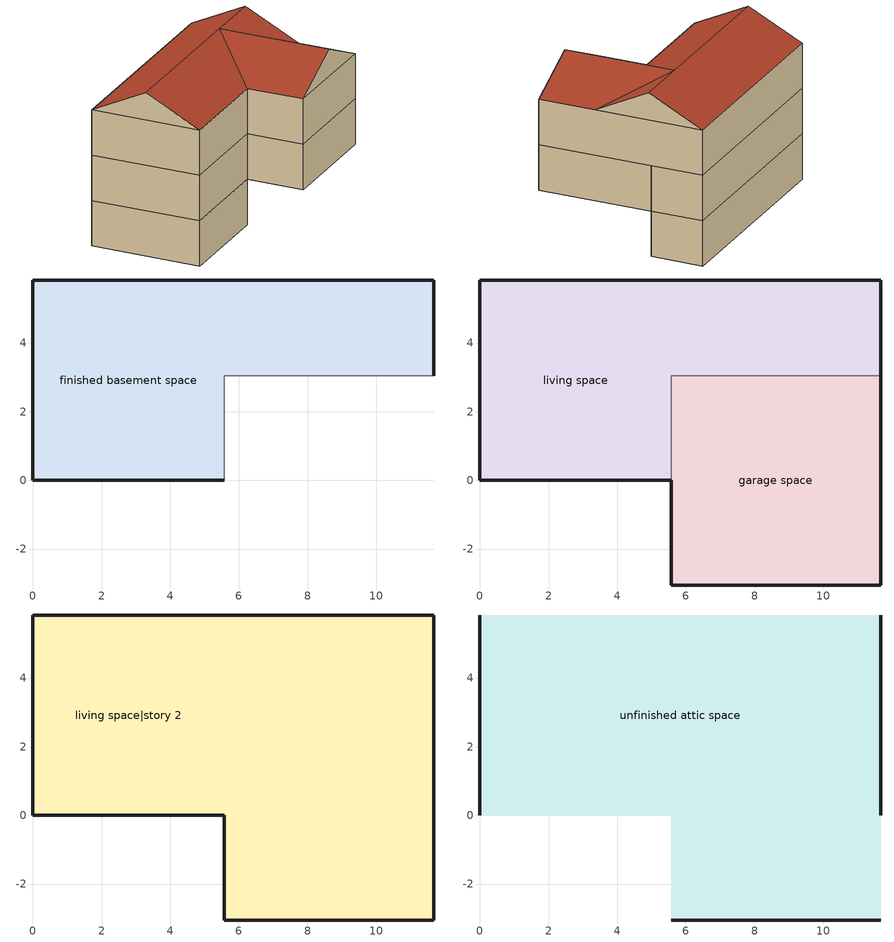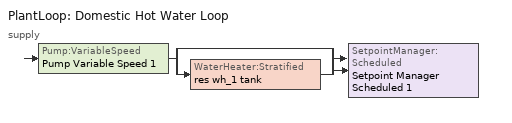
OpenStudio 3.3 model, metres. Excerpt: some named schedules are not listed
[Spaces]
finished basement space
 floor foundation: 0,0 0,5.84 11.67,5.84 11.67,3.05 5.58,3.05 5.58,0 z-2.44
 wall foundation: 11.67,3.05 11.67,5.84 0,5.84 0,0 5.58,0 z-2.44:0
 wall adiabatic: 5.58,0 5.58,3.05 11.67,3.05 z-2.44:0
garage space
 floor foundation: 5.58,-3.05 5.58,3.05 11.67,3.05 11.67,-3.05 z0
 wall outside: 5.58,0 5.58,-3.05 11.67,-3.05 11.67,3.05 z0:2.44
 wall to living space: 11.67,3.05 5.58,3.05 5.58,0 z0:2.44
living space
 floor to finished basement space: 0,0 0,5.84 11.67,5.84 11.67,3.05 5.58,3.05 5.58,0 z0
 wall outside: 11.67,3.05 11.67,5.84 0,5.84 0,0 5.58,0 z0:2.44
living space|story 2
 floor to garage space: 11.67,3.05 11.67,-3.05 5.58,-3.05 5.58,3.05 z2.44
 floor to living space: 11.67,5.84 11.67,3.05 5.58,3.05 5.58,0 0,0 0,5.84 z2.44
 wall outside: 0,5.84 0,0 5.58,0 5.58,-3.05 11.67,-3.05 11.67,5.84 0,5.84 z2.44:4.88
unfinished attic space
 floor to living space|story 2: 11.67,5.84 11.67,0 0,0 0,5.84 z4.88; 5.58,-3.05 5.58,0 11.67,0 11.67,-3.05 z4.88
 wall outside: 0,2.92,6.34 0,5.84,4.88 0,0,4.88; 11.67,2.92,6.34 11.67,0,4.88 11.67,5.84,4.88; 5.58,-3.05,4.88 11.67,-3.05,4.88 8.62,-3.05,6.33
 roof outside: 0,2.92,6.34 11.67,2.92,6.34 11.67,5.84,4.88 0,5.84,4.88; 5.58,0,4.88 5.58,-3.05,4.88 8.62,-3.05,6.33 8.62,2.9,6.33; 11.67,0,4.88 8.62,2.9,6.33 8.62,-3.05,6.33 11.67,-3.05,4.88; 0,2.92,6.34 0,0,4.88 5.58,0,4.88 8.62,2.9,6.33 11.67,0,4.88 11.67,2.92,6.34
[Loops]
PlantLoop 'Domestic Hot Water Loop'
 supply: Pump:VariableSpeed 'Pump Variable Speed 1' > split
  | bypass
  | WaterHeater:Stratified 'res wh_1 tank'
  join > SetpointManager:Scheduled 'Setpoint Manager Scheduled 1'
[Site]
Denver Intl Ap_CO_USA: Latitude {deg}=39.83; Longitude {deg}=-104.65; Time Zone {hr}=-7; Elevation {m}=1650
[ClimateZones]
Climate Zone Institution Name 1=IECC; Climate Zone Document Year 1=0; Climate Zone Value 1=5B
[Site:WaterMainsTemperature]
Calculation Method=Correlation; Annual Average Outdoor Air Temperature {C}=10.8753; Maximum Difference In Monthly Average Outdoor Air Temperatures {deltaC}=23.1524
[Site:GroundTemperature:Deep]
10.8753, 10.8753, 10.8753, 10.8753, 10.8753, 10.8753, 10.8753, 10.8753, 10.8753, 10.8753, 10.8753, 10.8753
[Building]
Building 1: North Axis {deg}=0; Standards Number of Stories=3; Standards Number of Above Ground Stories=2; Standards Building Type=singlefamilydetached; Standards Number of Living Units=1
[ThermalZone] Use Ideal Air Loads=No
living zone; garage zone; unfinished attic zone; finished basement zone
[Sizing:Zone] Zone Cooling Design Supply Air Temperature Input Method=SupplyAirTemperature; Zone Cooling Design Supply Air Temperature {C}=14; Zone Cooling Design Supply Air Temperature Difference {deltaC}=11.11; Zone Heating Design Supply Air Temperature Input Method=SupplyAirTemperature; Zone Heating Design Supply Air Temperature {C}=40; Zone Heating Design Supply Air Temperature Difference {deltaC}=11.11; Zone Cooling Design Supply Air Humidity Ratio {kg-H2O/kg-air}=0.0085; Zone Heating Design Supply Air Humidity Ratio {kg-H2O/kg-air}=0.008; Cooling Design Air Flow Method=DesignDay; Heating Design Air Flow Method=DesignDay; Account for Dedicated Outdoor Air System=No; Dedicated Outdoor Air System Control Strategy=NeutralSupplyAir; Dedicated Outdoor Air Low Setpoint Temperature for Design {C}=autosize; Dedicated Outdoor Air High Setpoint Temperature for Design {C}=autosize
living zone; garage zone; unfinished attic zone; finished basement zone
[Space]
Name | Space Type | Thermal Zone | Building Unit
garage space | Space Type 1 | garage zone
living space; living space|story 2 | Space Type 2 | living zone | unit 1
unfinished attic space | Space Type 3 | unfinished attic zone
finished basement space | Space Type 4 | finished basement zone | unit 1
[SpaceType]
Name | Standards Space Type
Space Type 1 | garage
Space Type 2 | living
Space Type 3 | unfinished attic
Space Type 4 | finished basement
[BuildingUnit]
unit 1: Building Unit Type=Residential
[External:File]
8760.csv: File=8760.csv
[People:Definition] Number of People Calculation Method=People; Fraction Radiant=0.319734; Sensible Heat Fraction=0.573; Carbon Dioxide Generation Rate {m3/s-W}=0; Enable ASHRAE 55 Comfort Warnings=No; Mean Radiant Temperature Calculation Type=ZoneAveraged
Name | Number of People {people}
res occupants|living space; res occupants|finished basement space | 0.704
res occupants|living space|story 2 | 1.232
[People] Number of People Schedule=occupants; Activity Level Schedule=res occupants activity schedule; Multiplier=1
Name | People Definition | Space or SpaceType
res occupants|living space | res occupants|living space | living space
res occupants|finished basement space | res occupants|finished basement space | finished basement space
res occupants|living space|story 2 | res occupants|living space|story 2 | living space|story 2
[PlantLoop]
Domestic Hot Water Loop: Glycol Concentration=0; Maximum Loop Flow Rate {m3/s}=0.01; Plant Loop Volume {m3}=0.003; Load Distribution Scheme=Optimal
[Sizing:Plant]
Domestic Hot Water Loop: Loop Type=Heating; Design Loop Exit Temperature {C}=51.6667; Loop Design Temperature Difference {deltaC}=5.55556; Sizing Option=NonCoincident; Zone Timesteps in Averaging Window=1; Coincident Sizing Factor Mode=None
[Pump:VariableSpeed]
Pump Variable Speed 1: Rated Flow Rate {m3/s}=0.01; Rated Pump Head {Pa}=1; Rated Power Consumption {W}=0; Motor Efficiency=1; Fraction of Motor Inefficiencies to Fluid Stream=0; Coefficient 1 of the Part Load Performance Curve=0; Coefficient 2 of the Part Load Performance Curve=1; Coefficient 3 of the Part Load Performance Curve=0; Coefficient 4 of the Part Load Performance Curve=0; Pump Control Type=Intermittent; Skin Loss Radiative Fraction=0.5; Design Power Sizing Method=PowerPerFlowPerPressure; Design Electric Power per Unit Flow Rate {W/(m3/s)}=348701.1; Design Shaft Power per Unit Flow Rate per Unit Head {W-s/m3-Pa}=1.28205; Design Minimum Flow Rate Fraction=0
[SetpointManager:Scheduled]
Setpoint Manager Scheduled 1: Control Variable=Temperature; Schedule=dhw temp
[WaterHeater:HeatPump:WrappedCondenser]
res wh_1 hpwh: Availability Schedule=Always On Discrete; Compressor Setpoint Temperature Schedule=res wh_1 hp control; Dead Band Temperature Difference {deltaC}=0.5; Condenser Bottom Location {m}=0.0869866; Condenser Top Location {m}=0.559816; Evaporator Air Flow Rate {m3/s}=0.0854225; Inlet Air Configuration=Schedule; Inlet Air Temperature Schedule=res wh_1 Tamb act; Inlet Air Humidity Schedule=res wh_1 RHamb act; Tank=res wh_1 tank; DX Coil=res wh_1 coil; Minimum Inlet Air Temperature for Compressor Operation {C}=7.22222; Maximum Inlet Air Temperature for Compressor Operation {C}=48.8889; Compressor Location=Schedule; Compressor Ambient Temperature Schedule=res wh_1 Tamb act; Fan=res wh_1 fan; Fan Placement=DrawThrough; On Cycle Parasitic Electric Load {W}=0; Off Cycle Parasitic Electric Load {W}=0; Parasitic Heat Rejection Location=Outdoors; Tank Element Control Logic=MutuallyExclusive; Control Sensor 1 Height In Stratified Tank {m}=0.818188; Control Sensor 1 Weight=1; Control Sensor 2 Height In Stratified Tank {m}=0.818188
[Coil:WaterHeating:AirToWaterHeatPump:Wrapped]
res wh_1 coil: Rated Heating Capacity {W}=1400; Rated COP {W/W}=2.8; Rated Sensible Heat Ratio=0.88; Rated Evaporator Inlet Air Dry-Bulb Temperature {C}=19.7222; Rated Evaporator Inlet Air Wet-Bulb Temperature {C}=13.0782; Rated Condenser Water Temperature {C}=48.89; Rated Evaporator Air Flow Rate {m3/s}=0.0854225; Evaporator Fan Power Included in Rated COP=Yes; Crankcase Heater Capacity {W}=0; Maximum Ambient Temperature for Crankcase Heater Operation {C}=0; Evaporator Air Temperature Type for Curve Objects=WetBulbTemperature; Heating Capacity Function of Temperature Curve=HPWH-Cap-fT; Heating Capacity Function of Air Flow Fraction Curve=HPWH-Htg-Cap-FF; Heating COP Function of Temperature Curve=HPWH-COP-fT; Heating COP Function of Air Flow Fraction Curve=HPWH-Htg-COP-FF; Part Load Fraction Correlation Curve=HPWH-COP-fPLR
[WaterHeater:Stratified]
res wh_1 tank: Tank Volume {m3}=0.170344; Tank Height {m}=1.0335; Tank Shape=VerticalCylinder; Maximum Temperature Limit {C}=90; Heater Priority Control=MasterSlave; Heater 1 Setpoint Temperature Schedule=res wh_1 TopElementSetpoint; Heater 1 Deadband Temperature Difference {deltaC}=25; Heater 1 Capacity {W}=4500; Heater 1 Height {m}=0.732062; Heater 2 Setpoint Temperature Schedule=res wh_1 BottomElementSetpoint; Heater 2 Deadband Temperature Difference {deltaC}=30; Heater 2 Capacity {W}=4500; Heater 2 Height {m}=0.129188; Heater Fuel Type=Electricity; Heater Thermal Efficiency=1; Off Cycle Parasitic Fuel Consumption Rate {W}=3; Off Cycle Parasitic Fuel Type=Electricity; Off Cycle Parasitic Heat Fraction to Tank=0; Off Cycle Parasitic Height {m}=0; On Cycle Parasitic Fuel Consumption Rate {W}=3; On Cycle Parasitic Fuel Type=Electricity; On Cycle Parasitic Heat Fraction to Tank=0; On Cycle Parasitic Height {m}=0; Ambient Temperature Indicator=Schedule; Ambient Temperature Schedule=res wh_1 Tamb act; Uniform Skin Loss Coefficient per Unit Area to Ambient Temperature {W/m2-K}=1.13221; Skin Loss Fraction to Zone=1; Off Cycle Flue Loss Coefficient to Ambient Temperature {W/K}=0; Off Cycle Flue Loss Fraction to Zone=1; Use Side Effectiveness=1; Use Side Inlet Height {m}=0; Use Side Outlet Height {m}=autocalculate; Source Side Effectiveness=1; Source Side Inlet Height {m}=0; Source Side Outlet Height {m}=0; Inlet Mode=Fixed; Use Side Design Flow Rate {m3/s}=0.00283433; Source Side Design Flow Rate {m3/s}=0; Indirect Water Heating Recovery Time {hr}=1.5; Number of Nodes=12; Additional Destratification Conductivity {W/m-K}=0; Node 1 Additional Loss Coefficient {W/m2-K}=0; Node 2 Additional Loss Coefficient {W/m2-K}=0; Node 3 Additional Loss Coefficient {W/m2-K}=0; Node 4 Additional Loss Coefficient {W/m2-K}=0; Node 5 Additional Loss Coefficient {W/m2-K}=0; Node 6 Additional Loss Coefficient {W/m2-K}=0; Node 7 Additional Loss Coefficient {W/m2-K}=0; Node 8 Additional Loss Coefficient {W/m2-K}=0; Node 9 Additional Loss Coefficient {W/m2-K}=0; Node 10 Additional Loss Coefficient {W/m2-K}=0; Node 11 Additional Loss Coefficient {W/m2-K}=0; Node 12 Additional Loss Coefficient {W/m2-K}=0
[WaterHeater:Sizing]
res wh_1 tank: Design Mode=PeakDraw; Time Storage Can Meet Peak Draw {hr}=0.538503; Time for Tank Recovery {hr}=0; Nominal Tank Volume for Autosizing Plant Connections {m3}=1
[Fan:OnOff]
res wh_1 fan: Availability Schedule=Always On Discrete; Fan Total Efficiency=0.234952; Pressure Rise {Pa}=23; Maximum Flow Rate {m3/s}=0.0854225; Motor Efficiency=1; Motor In Airstream Fraction=1; Fan Power Ratio Function of Speed Ratio Curve=Fan On Off Power Curve; Fan Efficiency Ratio Function of Speed Ratio Curve=Fan On Off Efficiency Curve
[OtherEquipment:Definition] Design Level Calculation Method=EquipmentLevel; Design Level {W}=0; Fraction Radiant=0; Fraction Lost=0
Name | Fraction Latent
res wh_1 sens | 0
res wh_1 lat | 1
[OtherEquipment] Space or SpaceType=finished basement space; Schedule=Always On Discrete
Name | Other Equipment Definition
res wh_1 sens | res wh_1 sens
res wh_1 lat | res wh_1 lat
[EnergyManagementSystem:Sensor]
Name | Output Variable or Output Meter Index Key | Output Variable or Output Meter
res_wh_1_amb_temp | finished basement zone | Zone Mean Air Temperature
res_wh_1_amb_rh | finished basement zone | Zone Air Relative Humidity
res_wh_1_tl | res wh_1 tank | Water Heater Heat Loss Rate
res_wh_1_sens_cool | res wh_1 coil | Cooling Coil Sensible Cooling Rate
res_wh_1_lat_cool | res wh_1 coil | Cooling Coil Latent Cooling Rate
res_wh_1_fan_pwr | res wh_1 fan | Fan Electricity Rate
res_wh_1_T_set | res wh_1 HPSchedule | Schedule Value
res_wh_1_T_ctrl | res wh_1 tank | Water Heater Temperature Node 3
res_wh_1_LE_P | res wh_1 tank | Water Heater Heater 2 Heating Energy
res_wh_1_UE_P | res wh_1 tank | Water Heater Heater 1 Heating Energy
[EnergyManagementSystem:Actuator]
Name | Actuated Component | Actuated Component Type | Actuated Component Control Type
res_wh_1_Tamb_act | res wh_1 Tamb act | Schedule:Constant | Schedule Value
res_wh_1_RHamb_act | res wh_1 RHamb act | Schedule:Constant | Schedule Value
res_wh_1_sens_act | res wh_1 sens | OtherEquipment | Power Level
res_wh_1_lat_act | res wh_1 lat | OtherEquipment | Power Level
res_wh_1_LESchedOverride | res wh_1 BottomElementSetpoint | Schedule:Constant | Schedule Value
res_wh_1_HPSchedOverride | res wh_1 hp control | Schedule:Constant | Schedule Value
res_wh_1_UESchedOverride | res wh_1 TopElementSetpoint | Schedule:Compact | Schedule Value
[EnergyManagementSystem:TrendVariable] Number of Timesteps to be Logged=2
Name | EMS Variable
res_wh_1_on_off | res_wh_1_sens_cool
res_wh_1_UETrend | res_wh_1_UE_P
res_wh_1_LETrend | res_wh_1_LE_P
[EnergyManagementSystem:Program]
res_wh_1_InletAir: Set T_hpwh_inlet_0 = res_wh_1_amb_temp; Set res_wh_1_Tamb_act = T_hpwh_inlet_0; Set res_wh_1_RHamb_act = res_wh_1_amb_rh/100; Set temp1=(res_wh_1_tl*1.0)+res_wh_1_fan_pwr*1.0; Set res_wh_1_sens_act = 0-(res_wh_1_sens_cool*1.0)-temp1; Set res_wh_1_lat_act = 0 - res_wh_1_lat_cool * 1.0
res_wh_1_Control: Set ueschedoverridetemp_0 = res_wh_1_T_set - 1.89; Set t_ems_control1_0 = res_wh_1_T_set - 11.29; Set t_ems_control2_0 = res_wh_1_T_set - 0.39; Set res_wh_1_UESchedOverride = ueschedoverridetemp_0; Set res_wh_1_HPSchedOverride = res_wh_1_T_set; Set UEMax_0 = (@TrendMax res_wh_1_UETrend 2); Set LEMax_0 = (@TrendMax res_wh_1_LETrend 2); Set ElemOn_0 = (@Max UEMax_0 LEMax_0); If (res_wh_1_T_ctrl<t_ems_control1_0) || ((ElemOn_0>0) && (res_wh_1_T_ctrl<t_ems_control2_0)); Set res_wh_1_LESchedOverride = 70; Set res_wh_1_HPSchedOverride = 0; Else; Set res_wh_1_LESchedOverride = 0; Set res_wh_1_HPSchedOverride = res_wh_1_T_set; EndIf
[EnergyManagementSystem:ProgramCallingManager]
res wh_1 ProgramManager: InsideHVACSystemIterationLoop; res_wh_1_Control; res_wh_1_InletAir
[Schedule:File]
occupants: External File=8760.csv; Column Number=1; Rows to Skip at Top=1; Number of Hours of Data=8760; Minutes per Item=60
[Schedule:Constant]
Name | Value
res occupants activity schedule | 112.539
res wh_1 Tamb act | 23
res wh_1 RHamb act | 0.5
res wh_1 hp control | 51.67
res wh_1 BottomElementSetpoint | -60
Always On Discrete | 1
[Curve:Biquadratic] Minimum Value of x=0; Maximum Value of x=100; Minimum Value of y=0; Maximum Value of y=100
Name | Coefficient1 Constant | Coefficient2 x | Coefficient3 x**2 | Coefficient4 y | Coefficient5 y**2 | Coefficient6 x*y
HPWH-Cap-fT | 0.563 | 0.0437 | 3.9e-05 | 0.0055 | -0.000148 | -0.000145
HPWH-COP-fT | 1.1332 | 0.063 | -9.79e-05 | -0.00972 | -2.14e-05 | -0.000686
[Curve:Cubic] Coefficient1 Constant=1; Coefficient2 x=0; Coefficient3 x**2=0; Coefficient4 x**3=0; Minimum Value of x=0
Name | Maximum Value of x
HPWH-Htg-Cap-FF; HPWH-Htg-COP-FF | 100
HPWH-COP-fPLR; Fan On Off Efficiency Curve | 1
[Curve:Exponent]
Fan On Off Power Curve: Coefficient1 Constant=1; Coefficient2 Constant=0; Coefficient3 Constant=0; Minimum Value of x=0; Maximum Value of x=1
